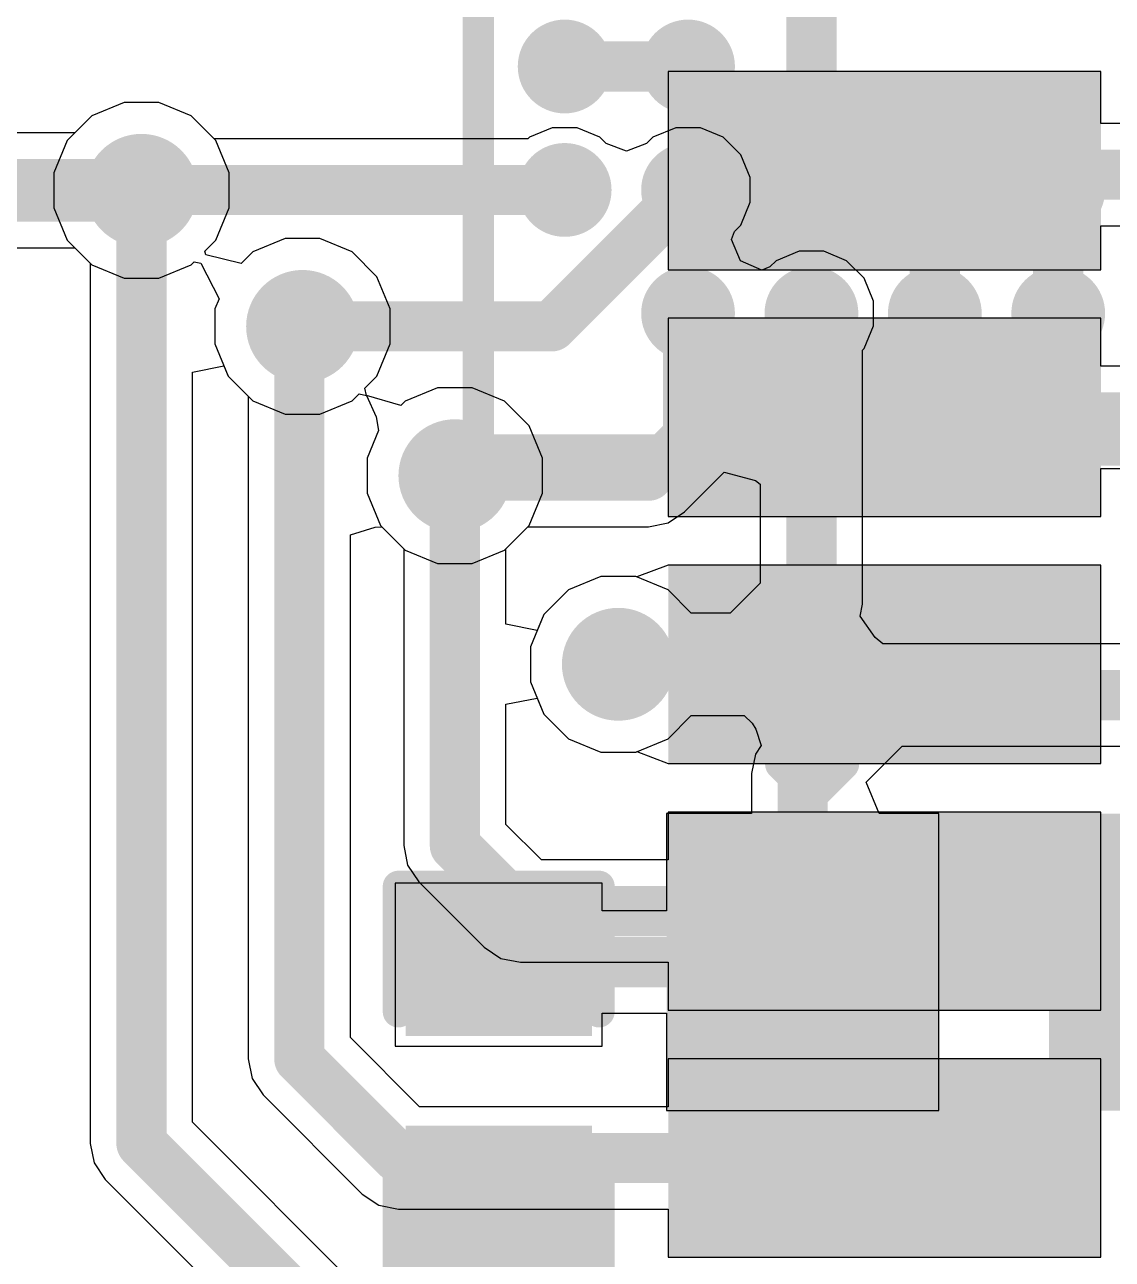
# Model space of a CAD drawing. Header units: millimetres. Extents: x -2.7 to 9.1, y -0.1 to 18.7.
# Drawn here: x 1.52 to 5.92, y 2.6 to 7.6 of the extents above; entities that cross this region are included whole.
import ezdxf

# ---------------------------------------------------------------- set-up
doc = ezdxf.new("R2010")
doc.units = ezdxf.units.MM
for name, color, linetype in [('BottomLayer', 5, 'Continuous'), ('BottomPaste', 16, 'Continuous'), ('BottomSolder', 6, 'Continuous'), ('TopLayer', 1, 'Continuous'), ('TopOverlay', 2, 'Continuous'), ('TopPaste', 8, 'Continuous'), ('TopSolder', 216, 'Continuous'), ('ViaHoleLayer', 16, 'Continuous')]:
    doc.layers.add(name, color=color, linetype=linetype)

# ---------------------------------------------------------------- blocks, each defined once
blk = doc.blocks.new('SMD2520_4P_2')
at = {"layer": 'TopLayer'}
for points in [[(-1.425, 1.225), (-0.425, 1.225), (-0.425, 0.325), (-1.425, 0.325)], [(0.425, 1.225), (1.425, 1.225), (1.425, 0.325), (0.425, 0.325)], [(-1.425, -0.325), (-0.425, -0.325), (-0.425, -1.225), (-1.425, -1.225)], [(0.425, -0.325), (1.425, -0.325), (1.425, -1.225), (0.425, -1.225)]]:
    blk.add_hatch(color=1, dxfattribs=at).paths.add_polyline_path(points)
at = {"layer": 'TopPaste'}
for points in [[(-1.425, 1.225), (-0.425, 1.225), (-0.425, 0.325), (-1.425, 0.325)], [(0.425, 1.225), (1.425, 1.225), (1.425, 0.325), (0.425, 0.325)], [(-1.425, -0.325), (-0.425, -0.325), (-0.425, -1.225), (-1.425, -1.225)], [(0.425, -0.325), (1.425, -0.325), (1.425, -1.225), (0.425, -1.225)]]:
    blk.add_hatch(color=8, dxfattribs=at).paths.add_polyline_path(points)
at = {"layer": 'TopSolder'}
for points in [[(-1.5266, 1.3266), (-0.3234, 1.3266), (-0.3234, 0.2234), (-1.5266, 0.2234)], [(0.3234, 1.3266), (1.5266, 1.3266), (1.5266, 0.2234), (0.3234, 0.2234)], [(-1.5266, -0.2234), (-0.3234, -0.2234), (-0.3234, -1.3266), (-1.5266, -1.3266)], [(0.3234, -0.2234), (1.5266, -0.2234), (1.5266, -1.3266), (0.3234, -1.3266)]]:
    blk.add_hatch(color=216, dxfattribs=at).paths.add_polyline_path(points)
at = {"layer": 'TopOverlay', "const_width": 0.127}
for points in [[(0.2032, 1.0922), (-0.2286, 1.0922)], [(-1.3462, -0.1524), (-1.3462, 0.1524)], [(1.3462, -0.1524), (1.3462, 0.1524)], [(-1.7272, -0.8636), (-1.7272, -0.6096)], [(-1.6002, -0.7366), (-1.7272, -0.6096)], [(-1.7272, -0.8636), (-1.6002, -0.7366)], [(0.2032, -1.0922), (-0.2286, -1.0922)]]:
    blk.add_lwpolyline(points, dxfattribs=at)
at = {"layer": 'TopOverlay', "const_width": 0.0635}
for points in [[(-0.2604, 1.0922, 1), (-0.1968, 1.0922, 1)], [(0.1714, 1.0922, 1), (0.2349, 1.0922, 1)], [(-1.378, 0.1524, 1), (-1.3144, 0.1524, 1)], [(1.3144, 0.1524, 1), (1.378, 0.1524, 1)], [(-1.378, -0.1524, 1), (-1.3144, -0.1524, 1)], [(1.3144, -0.1524, 1), (1.378, -0.1524, 1)], [(-1.759, -0.6096, 1), (-1.6954, -0.6096, 1)], [(-1.759, -0.6096, 1), (-1.6954, -0.6096, 1)], [(-1.632, -0.7366, 1), (-1.5684, -0.7366, 1)], [(-1.632, -0.7366, 1), (-1.5684, -0.7366, 1)], [(-1.759, -0.8636, 1), (-1.6954, -0.8636, 1)], [(-1.759, -0.8636, 1), (-1.6954, -0.8636, 1)], [(-0.2604, -1.0922, 1), (-0.1968, -1.0922, 1)], [(0.1714, -1.0922, 1), (0.2349, -1.0922, 1)]]:
    blk.add_lwpolyline(points, format="xyb", close=True, dxfattribs=at)
blk = doc.blocks.new('50_FCCSP__5_2X5_5__3')
at = {"layer": 'TopLayer'}
h = blk.add_hatch(color=1, dxfattribs=at)
edge = h.paths.add_edge_path()
edge.add_arc((-2.25, -1.25), 0.15, 0, 360)
h = blk.add_hatch(color=1, dxfattribs=at)
edge = h.paths.add_edge_path()
edge.add_arc((-1.75, -1.25), 0.15, 0, 360)
h = blk.add_hatch(color=1, dxfattribs=at)
edge = h.paths.add_edge_path()
edge.add_arc((-2.25, -1.75), 0.15, 0, 360)
h = blk.add_hatch(color=1, dxfattribs=at)
edge = h.paths.add_edge_path()
edge.add_arc((-1.75, -1.75), 0.15, 0, 360)
h = blk.add_hatch(color=1, dxfattribs=at)
edge = h.paths.add_edge_path()
edge.add_arc((-1.25, -1.75), 0.15, 0, 360)
h = blk.add_hatch(color=1, dxfattribs=at)
edge = h.paths.add_edge_path()
edge.add_arc((-0.25, -1.75), 0.15, 0, 360)
h = blk.add_hatch(color=1, dxfattribs=at)
edge = h.paths.add_edge_path()
edge.add_arc((-1.75, -2.25), 0.15, 0, 360)
h = blk.add_hatch(color=1, dxfattribs=at)
edge = h.paths.add_edge_path()
edge.add_arc((-1.25, -2.25), 0.15, 0, 360)
h = blk.add_hatch(color=1, dxfattribs=at)
edge = h.paths.add_edge_path()
edge.add_arc((-0.75, -2.25), 0.15, 0, 360)
h = blk.add_hatch(color=1, dxfattribs=at)
edge = h.paths.add_edge_path()
edge.add_arc((-0.25, -2.25), 0.15, 0, 360)
at = {"layer": 'TopPaste'}
h = blk.add_hatch(color=8, dxfattribs=at)
edge = h.paths.add_edge_path()
edge.add_arc((-2.25, -1.25), 0.15, 0, 360)
h = blk.add_hatch(color=8, dxfattribs=at)
edge = h.paths.add_edge_path()
edge.add_arc((-1.75, -1.25), 0.15, 0, 360)
h = blk.add_hatch(color=8, dxfattribs=at)
edge = h.paths.add_edge_path()
edge.add_arc((-2.25, -1.75), 0.15, 0, 360)
h = blk.add_hatch(color=8, dxfattribs=at)
edge = h.paths.add_edge_path()
edge.add_arc((-1.75, -1.75), 0.15, 0, 360)
h = blk.add_hatch(color=8, dxfattribs=at)
edge = h.paths.add_edge_path()
edge.add_arc((-1.25, -1.75), 0.15, 0, 360)
h = blk.add_hatch(color=8, dxfattribs=at)
edge = h.paths.add_edge_path()
edge.add_arc((-0.25, -1.75), 0.15, 0, 360)
h = blk.add_hatch(color=8, dxfattribs=at)
edge = h.paths.add_edge_path()
edge.add_arc((-1.75, -2.25), 0.15, 0, 360)
h = blk.add_hatch(color=8, dxfattribs=at)
edge = h.paths.add_edge_path()
edge.add_arc((-1.25, -2.25), 0.15, 0, 360)
h = blk.add_hatch(color=8, dxfattribs=at)
edge = h.paths.add_edge_path()
edge.add_arc((-0.75, -2.25), 0.15, 0, 360)
h = blk.add_hatch(color=8, dxfattribs=at)
edge = h.paths.add_edge_path()
edge.add_arc((-0.25, -2.25), 0.15, 0, 360)
at = {"layer": 'TopSolder'}
h = blk.add_hatch(color=216, dxfattribs=at)
edge = h.paths.add_edge_path()
edge.add_arc((-2.25, -1.25), 0.19, 0, 360)
h = blk.add_hatch(color=216, dxfattribs=at)
edge = h.paths.add_edge_path()
edge.add_arc((-1.75, -1.25), 0.19, 0, 360)
h = blk.add_hatch(color=216, dxfattribs=at)
edge = h.paths.add_edge_path()
edge.add_arc((-2.25, -1.75), 0.19, 0, 360)
h = blk.add_hatch(color=216, dxfattribs=at)
edge = h.paths.add_edge_path()
edge.add_arc((-1.75, -1.75), 0.19, 0, 360)
h = blk.add_hatch(color=216, dxfattribs=at)
edge = h.paths.add_edge_path()
edge.add_arc((-1.25, -1.75), 0.19, 0, 360)
h = blk.add_hatch(color=216, dxfattribs=at)
edge = h.paths.add_edge_path()
edge.add_arc((-0.25, -1.75), 0.19, 0, 360)
h = blk.add_hatch(color=216, dxfattribs=at)
edge = h.paths.add_edge_path()
edge.add_arc((-1.75, -2.25), 0.19, 0, 360)
h = blk.add_hatch(color=216, dxfattribs=at)
edge = h.paths.add_edge_path()
edge.add_arc((-1.25, -2.25), 0.19, 0, 360)
h = blk.add_hatch(color=216, dxfattribs=at)
edge = h.paths.add_edge_path()
edge.add_arc((-0.75, -2.25), 0.19, 0, 360)
h = blk.add_hatch(color=216, dxfattribs=at)
edge = h.paths.add_edge_path()
edge.add_arc((-0.25, -2.25), 0.19, 0, 360)
at = {"layer": 'TopOverlay', "const_width": 0.127}
for points in [[(-2.6, -2.8032), (-2.6, 2.8032)], [(-2.6, -2.8032), (2.6, -2.8032)]]:
    blk.add_lwpolyline(points, dxfattribs=at)
at = {"layer": 'TopOverlay', "const_width": 0.0635}
blk.add_lwpolyline([(-2.6317, -2.8032, 1), (-2.5682, -2.8032, 1)], format="xyb", close=True, dxfattribs=at)
blk.add_lwpolyline([(-2.6317, -2.8032, 1), (-2.5682, -2.8032, 1)], format="xyb", close=True, dxfattribs=at)
blk = doc.blocks.new('SM10B_SRSS_TB_LF__SN__B_4')
at = {"layer": 'BottomLayer'}
for points in [[(-4.8, -1.1625), (-4.2, -1.1625), (-4.2, -2.7125), (-4.8, -2.7125)], [(-3.8, -1.1625), (-3.2, -1.1625), (-3.2, -2.7125), (-3.8, -2.7125)], [(-2.8, -1.1625), (-2.2, -1.1625), (-2.2, -2.7125), (-2.8, -2.7125)], [(-1.8, -1.1625), (-1.2, -1.1625), (-1.2, -2.7125), (-1.8, -2.7125)], [(-0.8, -1.1625), (-0.2, -1.1625), (-0.2, -2.7125), (-0.8, -2.7125)]]:
    blk.add_hatch(color=5, dxfattribs=at).paths.add_polyline_path(points)
at = {"layer": 'BottomPaste'}
for points in [[(-4.8, -1.1625), (-4.2, -1.1625), (-4.2, -2.7125), (-4.8, -2.7125)], [(-3.8, -1.1625), (-3.2, -1.1625), (-3.2, -2.7125), (-3.8, -2.7125)], [(-2.8, -1.1625), (-2.2, -1.1625), (-2.2, -2.7125), (-2.8, -2.7125)], [(-1.8, -1.1625), (-1.2, -1.1625), (-1.2, -2.7125), (-1.8, -2.7125)], [(-0.8, -1.1625), (-0.2, -1.1625), (-0.2, -2.7125), (-0.8, -2.7125)]]:
    blk.add_hatch(color=16, dxfattribs=at).paths.add_polyline_path(points)
at = {"layer": 'BottomSolder'}
for points in [[(-4.9016, -1.0609), (-4.0984, -1.0609), (-4.0984, -2.8141), (-4.9016, -2.8141)], [(-3.9016, -1.0609), (-3.0984, -1.0609), (-3.0984, -2.8141), (-3.9016, -2.8141)], [(-2.9016, -1.0609), (-2.0984, -1.0609), (-2.0984, -2.8141), (-2.9016, -2.8141)], [(-1.9016, -1.0609), (-1.0984, -1.0609), (-1.0984, -2.8141), (-1.9016, -2.8141)], [(-0.9016, -1.0609), (-0.0984, -1.0609), (-0.0984, -2.8141), (-0.9016, -2.8141)]]:
    blk.add_hatch(color=6, dxfattribs=at).paths.add_polyline_path(points)
blk = doc.blocks.new('C___0402_7')
at = {"layer": 'TopLayer'}
for points in [[(-0.6985, -0.3175), (-0.6985, 0.3175), (-0.2413, 0.3175), (-0.2413, -0.3175)], [(0.2413, -0.3175), (0.2413, 0.3175), (0.6985, 0.3175), (0.6985, -0.3175)]]:
    blk.add_hatch(color=1, dxfattribs=at).paths.add_polyline_path(points)
at = {"layer": 'TopPaste'}
for points in [[(-0.6985, -0.3175), (-0.6985, 0.3175), (-0.2413, 0.3175), (-0.2413, -0.3175)], [(0.2413, -0.3175), (0.2413, 0.3175), (0.6985, 0.3175), (0.6985, -0.3175)]]:
    blk.add_hatch(color=8, dxfattribs=at).paths.add_polyline_path(points)
at = {"layer": 'TopSolder'}
for points in [[(-0.7585, -0.3775), (-0.7585, 0.3775), (-0.1813, 0.3775), (-0.1813, -0.3775)], [(0.1813, -0.3775), (0.1813, 0.3775), (0.7585, 0.3775), (0.7585, -0.3775)]]:
    blk.add_hatch(color=216, dxfattribs=at).paths.add_polyline_path(points)
at = {"layer": 'TopOverlay', "const_width": 0.127}
for points in [[(-0.7874, 0.4064), (-0.7874, -0.4064)], [(-0.7874, 0.4064), (-0.2794, 0.4064)], [(0.2794, 0.4064), (0.7874, 0.4064)], [(0.7874, 0.4064), (0.7874, -0.4064)], [(-0.7874, -0.4064), (-0.2794, -0.4064)], [(0.2794, -0.4064), (0.7874, -0.4064)]]:
    blk.add_lwpolyline(points, dxfattribs=at)
at = {"layer": 'TopOverlay', "const_width": 0.0635}
for points in [[(-0.8191, 0.4064, 1), (-0.7556, 0.4064, 1)], [(-0.8191, 0.4064, 1), (-0.7556, 0.4064, 1)], [(-0.3111, 0.4064, 1), (-0.2477, 0.4064, 1)], [(0.2477, 0.4064, 1), (0.3111, 0.4064, 1)], [(0.7556, 0.4064, 1), (0.8191, 0.4064, 1)], [(0.7556, 0.4064, 1), (0.8191, 0.4064, 1)], [(-0.8191, -0.4064, 1), (-0.7556, -0.4064, 1)], [(-0.8191, -0.4064, 1), (-0.7556, -0.4064, 1)], [(-0.3111, -0.4064, 1), (-0.2477, -0.4064, 1)], [(0.2477, -0.4064, 1), (0.3111, -0.4064, 1)], [(0.7556, -0.4064, 1), (0.8191, -0.4064, 1)], [(0.7556, -0.4064, 1), (0.8191, -0.4064, 1)]]:
    blk.add_lwpolyline(points, format="xyb", close=True, dxfattribs=at)

msp = doc.modelspace()

# ---------------------------------------------------------------- hatches: boundary and pattern name
at = {"layer": 'BottomLayer'}
h = msp.add_hatch(color=5, dxfattribs=at)
edge = h.paths.add_edge_path()
edge.add_arc((1.9888, 6.9266), 0.2286, 0, 360)
h = msp.add_hatch(color=5, dxfattribs=at)
edge = h.paths.add_edge_path()
edge.add_arc((2.6416, 6.3754), 0.2286, 0, 360)
h = msp.add_hatch(color=5, dxfattribs=at)
edge = h.paths.add_edge_path()
edge.add_arc((3.2588, 5.7706), 0.2286, 0, 360)
h = msp.add_hatch(color=5, dxfattribs=at)
edge = h.paths.add_edge_path()
edge.add_arc((3.9212, 5.0066), 0.2286, 0, 360)
at = {"layer": 'TopLayer'}
h = msp.add_hatch(color=1, dxfattribs=at)
edge = h.paths.add_edge_path()
edge.add_arc((1.9888, 6.9266), 0.2286, 0, 360)
h = msp.add_hatch(color=1, dxfattribs=at)
edge = h.paths.add_edge_path()
edge.add_arc((2.6416, 6.3754), 0.2286, 0, 360)
h = msp.add_hatch(color=1, dxfattribs=at)
edge = h.paths.add_edge_path()
edge.add_arc((3.2588, 5.7706), 0.2286, 0, 360)
h = msp.add_hatch(color=1, dxfattribs=at)
edge = h.paths.add_edge_path()
edge.add_arc((3.9212, 5.0066), 0.2286, 0, 360)
at = {"layer": 'ViaHoleLayer'}
h = msp.add_hatch(color=16, dxfattribs=at)
edge = h.paths.add_edge_path()
edge.add_arc((1.9888, 6.9266), 0.1016, 0, 360)
h = msp.add_hatch(color=16, dxfattribs=at)
edge = h.paths.add_edge_path()
edge.add_arc((2.6416, 6.3754), 0.1016, 0, 360)
h = msp.add_hatch(color=16, dxfattribs=at)
edge = h.paths.add_edge_path()
edge.add_arc((3.2588, 5.7706), 0.1016, 0, 360)
h = msp.add_hatch(color=16, dxfattribs=at)
edge = h.paths.add_edge_path()
edge.add_arc((3.9212, 5.0066), 0.1016, 0, 360)

# ---------------------------------------------------------------- linework, layer by layer
at = {"layer": 'BottomLayer'}
for p, q in [((5.8768, 7.4082), (4.1236, 7.4082)), ((4.1236, 7.4082), (4.1236, 6.605)), ((5.8768, 7.197), (5.8768, 7.4082)), ((1.9181, 7.2822), (1.7874, 7.2281)), ((2.0595, 7.2822), (1.9181, 7.2822)), ((2.1902, 7.2281), (2.0595, 7.2822)), ((1.7874, 7.2281), (1.6873, 7.128)), ((2.2903, 7.128), (2.1902, 7.2281)), ((6.687, 7.197), (5.8768, 7.197)), ((1.6873, 7.128), (1.6332, 6.9973)), ((2.3444, 6.9973), (2.2903, 7.128)), ((1.6332, 6.9973), (1.6332, 6.8559)), ((2.3444, 6.8559), (2.3444, 6.9973)), ((1.6332, 6.8559), (1.6873, 6.7252)), ((2.2903, 6.7252), (2.3444, 6.8559)), ((5.8768, 6.605), (5.8768, 6.7826)), ((5.8768, 6.7826), (6.6012, 6.7826)), ((1.6873, 6.7252), (1.7816, 6.6309)), ((2.2454, 6.6803), (2.2903, 6.7252)), ((2.5709, 6.731), (2.4402, 6.6769)), ((2.7123, 6.731), (2.5709, 6.731)), ((2.843, 6.6769), (2.7123, 6.731)), ((2.2499, 6.6656), (2.2454, 6.6803)), ((2.3934, 6.6301), (2.2499, 6.6656)), ((2.4402, 6.6769), (2.3934, 6.6301)), ((2.9431, 6.5768), (2.843, 6.6769)), ((1.7816, 6.6309), (1.7816, 3.0658)), ((4.1236, 6.605), (5.8768, 6.605)), ((2.9972, 6.4461), (2.9431, 6.5768)), ((2.9972, 6.3047), (2.9972, 6.4461)), ((5.8768, 6.4082), (4.1236, 6.4082)), ((4.1236, 6.4082), (4.1236, 5.605)), ((5.8768, 6.2138), (5.8768, 6.4082)), ((2.9431, 6.174), (2.9972, 6.3047)), ((2.196, 6.1901), (2.323, 6.2154)), ((2.323, 6.2154), (2.3401, 6.174)), ((6.1092, 6.2138), (5.8768, 6.2138)), ((2.196, 3.1516), (2.196, 6.1901)), ((2.3401, 6.174), (2.4212, 6.0929)), ((2.8939, 6.1248), (2.9431, 6.174)), ((2.9007, 6.095), (2.8939, 6.1248)), ((3.1881, 6.1262), (3.0574, 6.0721)), ((3.3295, 6.1262), (3.1881, 6.1262)), ((3.4602, 6.0721), (3.3295, 6.1262)), ((2.4212, 6.0929), (2.4212, 3.4084)), ((3.0402, 6.0549), (2.9007, 6.095)), ((3.0574, 6.0721), (3.0402, 6.0549)), ((3.5603, 5.972), (3.4602, 6.0721)), ((3.6144, 5.8413), (3.5603, 5.972)), ((3.6144, 5.6999), (3.6144, 5.8413)), ((5.8768, 5.605), (5.8768, 5.7994)), ((5.8768, 5.7994), (6.0234, 5.7994)), ((3.5603, 5.5692), (3.6144, 5.6999)), ((4.1236, 5.605), (5.8768, 5.605)), ((2.8356, 5.5312), (2.9354, 5.5623)), ((2.9354, 5.5623), (2.9626, 5.5639)), ((2.9626, 5.5639), (3.0516, 5.4749)), ((3.466, 5.4749), (3.5603, 5.5692)), ((2.8356, 3.4942), (2.8356, 5.5312)), ((3.0516, 5.4749), (3.0516, 4.272)), ((3.466, 5.1687), (3.466, 5.4749)), ((4.1236, 5.4082), (3.9966, 5.3603)), ((5.8768, 5.4082), (4.1236, 5.4082)), ((4.1236, 5.4082), (4.1236, 5.4082)), ((5.8768, 4.605), (5.8768, 5.4082)), ((3.8505, 5.3622), (3.7198, 5.3081)), ((3.9919, 5.3622), (3.8505, 5.3622)), ((3.9966, 5.3603), (3.9919, 5.3622)), ((3.7198, 5.3081), (3.6197, 5.208)), ((3.6197, 5.208), (3.593, 5.1434)), ((3.593, 5.1434), (3.466, 5.1687)), ((3.466, 4.8445), (3.593, 4.8698)), ((3.593, 4.8698), (3.6197, 4.8052)), ((3.466, 4.3578), (3.466, 4.8445)), ((3.6197, 4.8052), (3.7198, 4.7051)), ((3.7198, 4.7051), (3.8505, 4.651)), ((3.9919, 4.651), (3.9966, 4.6529)), ((3.9966, 4.6529), (4.1236, 4.605)), ((3.8505, 4.651), (3.9919, 4.651)), ((4.1236, 4.605), (4.1236, 4.605)), ((4.1236, 4.605), (5.8768, 4.605)), ((5.8768, 4.4082), (4.1236, 4.4082)), ((4.1236, 4.4082), (4.1236, 4.2138)), ((5.8768, 3.605), (5.8768, 4.4082)), ((3.61, 4.2138), (3.466, 4.3578)), ((3.0516, 4.272), (3.0516, 4.272)), ((3.0516, 4.272), (3.0674, 4.1927)), ((4.1236, 4.2138), (3.61, 4.2138)), ((3.0674, 4.1927), (3.1123, 4.1255)), ((3.1123, 4.1255), (3.3777, 3.8601)), ((3.3777, 3.8601), (3.3777, 3.8601)), ((3.3777, 3.8601), (3.4449, 3.8152)), ((3.4449, 3.8152), (3.5242, 3.7994)), ((3.5242, 3.7994), (4.1236, 3.7994)), ((4.1236, 3.7994), (4.1236, 3.605)), ((4.1236, 3.605), (5.8768, 3.605)), ((3.116, 3.2138), (2.8356, 3.4942)), ((2.4212, 3.4084), (2.4212, 3.4084)), ((2.4212, 3.4084), (2.437, 3.3291)), ((5.8768, 3.4082), (4.1236, 3.4082)), ((4.1236, 3.4082), (4.1236, 3.2138)), ((5.8768, 2.605), (5.8768, 3.4082)), ((2.437, 3.3291), (2.4819, 3.2619)), ((2.4819, 3.2619), (2.8837, 2.8601)), ((4.1236, 3.2138), (3.116, 3.2138)), ((2.875, 2.4726), (2.196, 3.1516)), ((1.7816, 3.0658), (1.7816, 3.0658)), ((1.7816, 3.0658), (1.7974, 2.9865)), ((1.7974, 2.9865), (1.8423, 2.9193)), ((1.8423, 2.9193), (2.6427, 2.1189)), ((2.8837, 2.8601), (2.9509, 2.8152)), ((2.9509, 2.8152), (3.0302, 2.7994)), ((3.0302, 2.7994), (3.0302, 2.7994)), ((3.0302, 2.7994), (4.1236, 2.7994)), ((4.1236, 2.7994), (4.1236, 2.605)), ((4.1236, 2.605), (5.8768, 2.605))]:
    msp.add_line(p, q, dxfattribs=at)
at = {"layer": 'BottomLayer', "const_width": 0.2032}
for points in [[(5.0002, 7.0066), (5.017, 6.9898)], [(5.017, 6.9898), (6.687, 6.9898)], [(1.9888, 3.0658), (1.9888, 6.9266)], [(2.6284, 3.4084), (2.6284, 6.3622)], [(5.0002, 6.0066), (6.1092, 6.0066)], [(3.2588, 4.272), (3.2588, 5.7706)], [(3.9212, 5.0066), (5.0002, 5.0066)], [(3.2588, 4.272), (3.5242, 4.0066)], [(3.5242, 4.0066), (5.0002, 4.0066)], [(2.6284, 3.4084), (3.0302, 3.0066)], [(1.9888, 3.0658), (2.7892, 2.2654)], [(3.0302, 3.0066), (5.0002, 3.0066)]]:
    msp.add_lwpolyline(points, dxfattribs=at)
at = {"layer": 'BottomLayer', "const_width": 0.1016}
for points in [[(4.9494, 7.0066, 1), (5.051, 7.0066, 1)], [(4.9662, 6.9898, 1), (5.0678, 6.9898, 1)], [(4.9662, 6.9898, 1), (5.0678, 6.9898, 1)], [(1.938, 6.9266, 1), (2.0396, 6.9266, 1)], [(2.5776, 6.3622, 1), (2.6792, 6.3622, 1)], [(4.9494, 6.0066, 1), (5.051, 6.0066, 1)], [(3.208, 5.7706, 1), (3.3096, 5.7706, 1)], [(3.8704, 5.0066, 1), (3.972, 5.0066, 1)], [(4.9494, 5.0066, 1), (5.051, 5.0066, 1)], [(3.208, 4.272, 1), (3.3096, 4.272, 1)], [(3.208, 4.272, 1), (3.3096, 4.272, 1)], [(3.4734, 4.0066, 1), (3.575, 4.0066, 1)], [(3.4734, 4.0066, 1), (3.575, 4.0066, 1)], [(4.9494, 4.0066, 1), (5.051, 4.0066, 1)], [(2.5776, 3.4084, 1), (2.6792, 3.4084, 1)], [(2.5776, 3.4084, 1), (2.6792, 3.4084, 1)], [(1.938, 3.0658, 1), (2.0396, 3.0658, 1)], [(1.938, 3.0658, 1), (2.0396, 3.0658, 1)], [(2.9794, 3.0066, 1), (3.081, 3.0066, 1)], [(2.9794, 3.0066, 1), (3.081, 3.0066, 1)], [(4.9494, 3.0066, 1), (5.051, 3.0066, 1)]]:
    msp.add_lwpolyline(points, format="xyb", close=True, dxfattribs=at)
at = {"layer": 'TopLayer'}
for p, q in [((1.9181, 7.2822), (1.7874, 7.2281)), ((2.0595, 7.2822), (1.9181, 7.2822)), ((2.1902, 7.2281), (2.0595, 7.2822)), ((1.7874, 7.2281), (1.719, 7.1597)), ((2.2829, 7.1354), (2.1902, 7.2281)), ((1.719, 7.1597), (1.3487, 7.1597)), ((3.6538, 7.1798), (3.5613, 7.1415)), ((3.7538, 7.1798), (3.6538, 7.1798)), ((3.8463, 7.1415), (3.7538, 7.1798)), ((4.1538, 7.1798), (4.0613, 7.1415)), ((4.2538, 7.1798), (4.1538, 7.1798)), ((4.3463, 7.1415), (4.2538, 7.1798)), ((3.5552, 7.1354), (2.2829, 7.1354)), ((3.5613, 7.1415), (3.5552, 7.1354)), ((3.8718, 7.116), (3.8463, 7.1415)), ((3.9538, 7.0847), (3.8718, 7.116)), ((4.0358, 7.116), (3.9538, 7.0847)), ((4.0613, 7.1415), (4.0358, 7.116)), ((4.4171, 7.0707), (4.3463, 7.1415)), ((4.4554, 6.9782), (4.4171, 7.0707)), ((4.4554, 6.8782), (4.4554, 6.9782)), ((4.4171, 6.7857), (4.4554, 6.8782)), ((4.3792, 6.7277), (4.3916, 6.7602)), ((4.3916, 6.7602), (4.4171, 6.7857)), ((4.4168, 6.6412), (4.3792, 6.7277)), ((1.2522, 6.6935), (1.719, 6.6935)), ((1.719, 6.6935), (1.7874, 6.6251)), ((4.6538, 6.6798), (4.5613, 6.6415)), ((4.7538, 6.6798), (4.6538, 6.6798)), ((4.8463, 6.6415), (4.7538, 6.6798)), ((1.7874, 6.6251), (1.9181, 6.571)), ((2.0595, 6.571), (2.1902, 6.6251)), ((2.1902, 6.6251), (2.2021, 6.637)), ((2.2021, 6.637), (2.229, 6.6316)), ((2.229, 6.6316), (2.3031, 6.4874)), ((4.5033, 6.6036), (4.4168, 6.6412)), ((4.5358, 6.616), (4.5033, 6.6036)), ((4.5613, 6.6415), (4.5358, 6.616)), ((4.9171, 6.5707), (4.8463, 6.6415)), ((1.9181, 6.571), (2.0595, 6.571)), ((4.9554, 6.4782), (4.9171, 6.5707)), ((2.3031, 6.4874), (2.286, 6.4461)), ((4.9554, 6.3782), (4.9554, 6.4782)), ((2.286, 6.4461), (2.286, 6.3047)), ((4.9171, 6.2857), (4.9554, 6.3782)), ((2.286, 6.3047), (2.3401, 6.174)), ((4.911, 6.2796), (4.9171, 6.2857)), ((4.911, 5.2497), (4.911, 6.2796)), ((2.3401, 6.174), (2.4402, 6.0739)), ((2.843, 6.0739), (2.8713, 6.1022)), ((2.8713, 6.1022), (2.901, 6.0953)), ((2.4402, 6.0739), (2.5709, 6.0198)), ((2.7123, 6.0198), (2.843, 6.0739)), ((2.901, 6.0953), (2.9404, 6.0092)), ((2.5709, 6.0198), (2.7123, 6.0198)), ((2.9404, 6.0092), (2.9497, 5.9537)), ((2.9497, 5.9537), (2.9032, 5.8413)), ((2.9032, 5.8413), (2.9032, 5.6999)), ((4.1899, 5.6241), (4.3503, 5.7845)), ((4.3503, 5.7845), (4.3503, 5.7845)), ((4.3503, 5.7845), (4.4768, 5.7508)), ((4.4768, 5.7508), (4.4966, 5.7368)), ((4.4966, 5.7368), (4.4966, 5.3355)), ((2.9032, 5.6999), (2.9573, 5.5692)), ((4.1227, 5.5792), (4.1899, 5.6241)), ((2.9573, 5.5692), (3.0574, 5.4691)), ((3.4602, 5.4691), (3.5545, 5.5634)), ((3.5545, 5.5634), (4.0434, 5.5634)), ((4.0434, 5.5634), (4.1227, 5.5792)), ((4.0434, 5.5634), (4.0434, 5.5634)), ((3.0574, 5.4691), (3.1881, 5.415)), ((3.3295, 5.415), (3.4602, 5.4691)), ((3.1881, 5.415), (3.3295, 5.415)), ((3.8505, 5.3622), (3.7198, 5.3081)), ((3.9919, 5.3622), (3.8505, 5.3622)), ((4.1226, 5.3081), (3.9919, 5.3622)), ((3.7198, 5.3081), (3.6197, 5.208)), ((4.2169, 5.2138), (4.1226, 5.3081)), ((4.4966, 5.3355), (4.3749, 5.2138)), ((3.6197, 5.208), (3.5656, 5.0773)), ((4.3749, 5.2138), (4.2169, 5.2138)), ((4.9014, 5.2014), (4.911, 5.2497)), ((4.911, 5.2497), (4.911, 5.2497)), ((4.9623, 5.1146), (4.9014, 5.2014)), ((4.9934, 5.0888), (4.9623, 5.1146)), ((3.5656, 5.0773), (3.5656, 4.9359)), ((6.4613, 5.0888), (4.9934, 5.0888)), ((3.5656, 4.9359), (3.6197, 4.8052)), ((3.6197, 4.8052), (3.7198, 4.7051)), ((4.1226, 4.7051), (4.2169, 4.7994)), ((4.2169, 4.7994), (4.4316, 4.7994)), ((4.4316, 4.7994), (4.4634, 4.7679)), ((4.4634, 4.7679), (4.4789, 4.7431)), ((3.7198, 4.7051), (3.8505, 4.651)), ((3.9919, 4.651), (4.1226, 4.7051)), ((4.4789, 4.7431), (4.4999, 4.6777)), ((4.4999, 4.6777), (4.4768, 4.6431)), ((4.926, 4.5286), (5.0718, 4.6744)), ((5.0718, 4.6744), (7.9578, 4.6744)), ((3.8505, 4.651), (3.9919, 4.651)), ((4.4768, 4.6431), (4.461, 4.5638)), ((4.461, 4.5638), (4.461, 4.5638)), ((4.461, 4.5638), (4.461, 4.4016)), ((4.9786, 4.4016), (4.926, 4.5286)), ((4.461, 4.4016), (4.1166, 4.4016)), ((4.1166, 4.4016), (4.1166, 4.0072)), ((5.2198, 4.4016), (4.9786, 4.4016)), ((5.2198, 3.1984), (5.2198, 4.4016)), ((3.8557, 4.1196), (3.0175, 4.1196)), ((3.0175, 4.1196), (3.0175, 3.4592)), ((3.8557, 4.0072), (3.8557, 4.1196)), ((4.1166, 4.0072), (3.8557, 4.0072)), ((3.8557, 3.4592), (3.8557, 3.5928)), ((3.8557, 3.5928), (4.1166, 3.5928)), ((4.1166, 3.5928), (4.1166, 3.1984)), ((3.0175, 3.4592), (3.8557, 3.4592)), ((4.1166, 3.1984), (5.2198, 3.1984))]:
    msp.add_line(p, q, dxfattribs=at)
for points, const_width in [([(4.7038, 6.9282), (4.7038, 7.701)], 0.2032), ([(3.7038, 7.4282), (4.2038, 7.4282)], 0.2032), ([(1.2522, 6.9266), (1.9888, 6.9266)], 0.254), ([(1.9531, 6.9282), (3.7038, 6.9282)], 0.2032), ([(3.651, 6.3754), (4.2038, 6.9282)], 0.2032), ([(5.2038, 6.4282), (5.2038, 6.9126)], 0.2032), ([(5.7038, 6.4282), (5.7038, 6.9282)], 0.2032), ([(4.2038, 5.931), (4.2038, 6.4282)], 0.2032), ([(4.7038, 5.2497), (4.7038, 6.4282)], 0.2032), ([(2.6416, 6.3754), (3.651, 6.3754)], 0.2032), ([(4.0434, 5.7706), (4.2038, 5.931)], 0.2032), ([(3.2588, 5.7706), (4.0434, 5.7706)], 0.2032), ([(4.4607, 5.0066), (4.7038, 5.2497)], 0.2032), ([(3.9212, 5.0066), (4.4607, 5.0066)], 0.2032), ([(4.6682, 4.5638), (4.986, 4.8816)], 0.2032), ([(4.986, 4.8816), (7.9578, 4.8816)], 0.2032), ([(4.6682, 3.8), (4.6682, 4.5638)], 0.2032), ([(3.4874, 3.8), (4.6682, 3.8)], 0.2032), ([(3.4366, 2.8496), (3.4544, 2.8318)], 0.254), ([(3.4544, 1.778), (3.4544, 2.8318)], 0.254)]:
    msp.add_lwpolyline(points, dxfattribs=dict(at, const_width=const_width))
for points, const_width in [([(3.653, 7.4282, 1), (3.7546, 7.4282, 1)], 0.1016), ([(4.153, 7.4282, 1), (4.2546, 7.4282, 1)], 0.1016), ([(1.9253, 6.9266, 1), (2.0523, 6.9266, 1)], 0.127), ([(1.9023, 6.9282, 1), (2.0039, 6.9282, 1)], 0.1016), ([(3.653, 6.9282, 1), (3.7546, 6.9282, 1)], 0.1016), ([(4.153, 6.9282, 1), (4.2546, 6.9282, 1)], 0.1016), ([(4.653, 6.9282, 1), (4.7546, 6.9282, 1)], 0.1016), ([(5.153, 6.9126, 1), (5.2546, 6.9126, 1)], 0.1016), ([(5.653, 6.9282, 1), (5.7546, 6.9282, 1)], 0.1016), ([(4.153, 6.4282, 1), (4.2546, 6.4282, 1)], 0.1016), ([(4.653, 6.4282, 1), (4.7546, 6.4282, 1)], 0.1016), ([(5.153, 6.4282, 1), (5.2546, 6.4282, 1)], 0.1016), ([(5.653, 6.4282, 1), (5.7546, 6.4282, 1)], 0.1016), ([(2.5908, 6.3754, 1), (2.6924, 6.3754, 1)], 0.1016), ([(3.6002, 6.3754, 1), (3.7018, 6.3754, 1)], 0.1016), ([(3.6002, 6.3754, 1), (3.7018, 6.3754, 1)], 0.1016), ([(4.153, 5.931, 1), (4.2546, 5.931, 1)], 0.1016), ([(4.153, 5.931, 1), (4.2546, 5.931, 1)], 0.1016), ([(3.208, 5.7706, 1), (3.3096, 5.7706, 1)], 0.1016), ([(3.9926, 5.7706, 1), (4.0942, 5.7706, 1)], 0.1016), ([(3.9926, 5.7706, 1), (4.0942, 5.7706, 1)], 0.1016), ([(4.653, 5.2497, 1), (4.7546, 5.2497, 1)], 0.1016), ([(4.653, 5.2497, 1), (4.7546, 5.2497, 1)], 0.1016), ([(3.8704, 5.0066, 1), (3.972, 5.0066, 1)], 0.1016), ([(4.4099, 5.0066, 1), (4.5115, 5.0066, 1)], 0.1016), ([(4.4099, 5.0066, 1), (4.5115, 5.0066, 1)], 0.1016), ([(4.9352, 4.8816, 1), (5.0368, 4.8816, 1)], 0.1016), ([(4.9352, 4.8816, 1), (5.0368, 4.8816, 1)], 0.1016), ([(4.6174, 4.5638, 1), (4.719, 4.5638, 1)], 0.1016), ([(4.6174, 4.5638, 1), (4.719, 4.5638, 1)], 0.1016), ([(3.4366, 3.8, 1), (3.5382, 3.8, 1)], 0.1016), ([(4.6174, 3.8, 1), (4.719, 3.8, 1)], 0.1016), ([(4.6174, 3.8, 1), (4.719, 3.8, 1)], 0.1016), ([(3.3731, 2.8496, 1), (3.5001, 2.8496, 1)], 0.127), ([(3.3909, 2.8318, 1), (3.5179, 2.8318, 1)], 0.127), ([(3.3909, 2.8318, 1), (3.5179, 2.8318, 1)], 0.127)]:
    msp.add_lwpolyline(points, format="xyb", close=True, dxfattribs=dict(at, const_width=const_width))

# ---------------------------------------------------------------- block references
for name, p, rotation in [('SM10B_SRSS_TB_LF__SN__B_4', (3.0627, 7.5066), 90), ('SMD2520_4P_2', (5.4432, 2.875), 270), ('C___0402_7', (3.4366, 3.3195), 90)]:
    msp.add_blockref(name, p, dxfattribs=dict(rotation=rotation))
msp.add_blockref('50_FCCSP__5_2X5_5__3', (5.9538, 8.6782))

doc.saveas('drawing.dxf')
